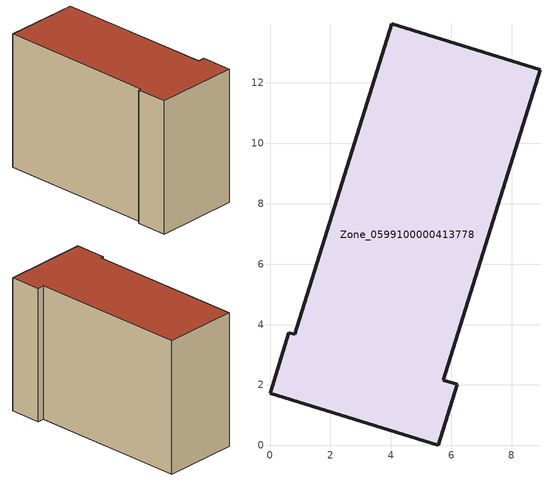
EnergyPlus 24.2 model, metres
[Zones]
Zone_0599100000413778
 floor ground (C_G): 4.03,13.96 8.94,12.43 5.74,2.16 6.19,2.02 5.57,0 0,1.72 0.62,3.74 0.82,3.67 z0
 wall outside (C_F): 0,1.72 5.57,0 6.19,2.02 5.74,2.16 8.94,12.43 4.03,13.96 0.82,3.67 0.62,3.74 0,1.72 z0:9.16
 roof outside (C_R): 4.03,13.96 0.82,3.67 0.62,3.74 0,1.72 5.57,0 6.19,2.02 5.74,2.16 8.94,12.43 z9.16
[BUILDING]
Pand.0599100000413778: North Axis=0; Terrain=City; Loads Convergence Tolerance Value=0.04; Temperature Convergence Tolerance Value=0.4; Solar Distribution=FullExterior; Maximum Number of Warmup Days=25; Minimum Number of Warmup Days=1
[Site:Location]
Rotterdam.The.Hague.AP_ZH_NLD Design_Conditions: Latitude=51.96; Longitude=4.45; Time Zone=1; Elevation=-4.5
[SITE:GROUNDTEMPERATURE:BUILDINGSURFACE]
18, 18, 18, 18, 18, 18, 18, 18, 18, 18, 18, 18
[MATERIAL] Thermal Absorptance=0.9; Solar Absorptance=0.7; Visible Absorptance=0.7
Name | Roughness | Thickness | Conductivity | Density | Specific Heat
G.TI.2006-2014 | MediumSmooth | 0.15 | 0.06 | 540 | 1210
F.TI.2006-2014 | Rough | 0.3 | 0.12 | 1920 | 840
R.TI.2006-2014 | MediumRough | 0.2 | 0.08 | 1500 | 1000
[CONSTRUCTION]
C_G: G.TI.2006-2014
C_F: F.TI.2006-2014
C_R: R.TI.2006-2014
[ZONE]
Zone_0599100000413778: Type=1; Multiplier=1; Ceiling Height=Autocalculate; Volume=Autocalculate; Floor Area=autocalculate; Part of Total Floor Area=Yes
[ZONEINFILTRATION:DESIGNFLOWRATE]
Infil_Zone_0599100000413778: Zone or ZoneList or Space or SpaceList=Zone_0599100000413778; Schedule=AlwaysOn; Design Flow Rate Calculation Method=Flow/Area; Flow Rate per Floor Area=0.0015; Constant Term Coefficient=1; Temperature Term Coefficient=0; Velocity Term Coefficient=0; Velocity Squared Term Coefficient=0
[HVACTEMPLATE:ZONE:IDEALLOADSAIRSYSTEM]
Zone_0599100000413778: Maximum Heating Supply Air Temperature=50; Minimum Cooling Supply Air Temperature=13; Maximum Heating Supply Air Humidity Ratio=0.0156; Minimum Cooling Supply Air Humidity Ratio=0.0077; Heating Limit=NoLimit; Cooling Limit=NoLimit; Dehumidification Control Type=ConstantSensibleHeatRatio; Cooling Sensible Heat Ratio=0.7; Dehumidification Setpoint=60; Humidification Control Type=None; Humidification Setpoint=30; Outdoor Air Method=None; Outdoor Air Flow Rate per Person=0.00944; Outdoor Air Flow Rate per Zone Floor Area=0; Outdoor Air Flow Rate per Zone=0; Demand Controlled Ventilation Type=None; Outdoor Air Economizer Type=NoEconomizer; Heat Recovery Type=None; Sensible Heat Recovery Effectiveness=0.7; Latent Heat Recovery Effectiveness=0.65
[ZONECONTROL:THERMOSTAT]
ThermostatControl_Zone_0599100000413778: Zone or ZoneList=Zone_0599100000413778; Control Type Schedule=DualSetpointControlType; Control 1=Thermostat_Zone_0599100000413778; Temperature Difference Between Cutout And Setpoint=0
[THERMOSTATSETPOINT:DUALSETPOINT]
Thermostat_Zone_0599100000413778: Heating Setpoint Temperature Schedule=HeatingSetpoint_Zone_0599100000413778; Cooling Setpoint Temperature Schedule=CoolingSetpoint_Zone_0599100000413778
[SCHEDULE:COMPACT]
HeatingSetpoint_Zone_0599100000413778: Through: 12/31, For: AllDays, Until: 24:00, 21
CoolingSetpoint_Zone_0599100000413778: Through: 12/31, For: AllDays, Until: 24:00, 24
DualSetpointControlType: Through: 12/31, For: AllDays, Until: 24:00, 4
AlwaysOn: Through: 12/31, For: AllDays, Until: 24:00, 1
